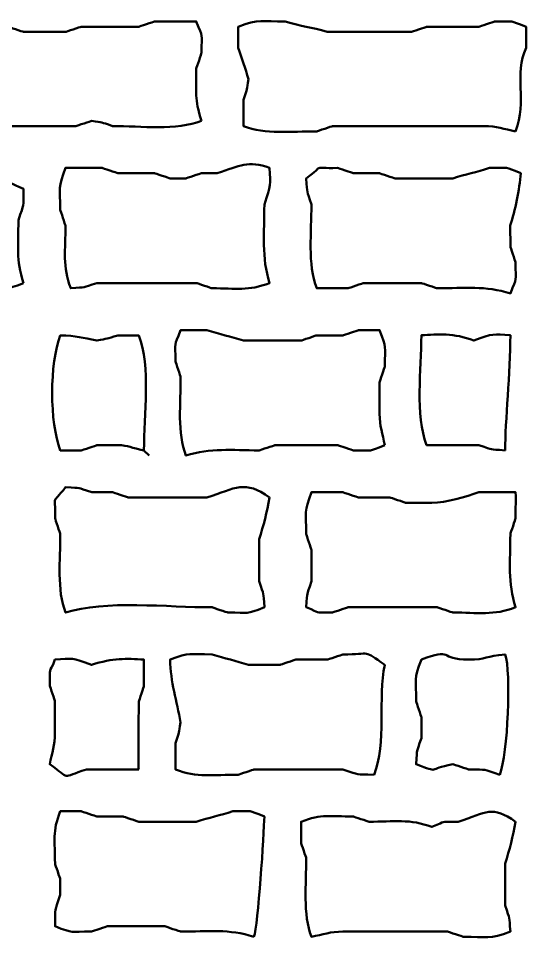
# Model space of a CAD drawing. Header units: centimetres. Extents: x -20.5 to 19.2, y -15.1 to 14.2.
# Drawn here: x 16.667 to 17.491, y -1.412 to 0.079 of the extents above; entities that cross this region are included whole.
import ezdxf

# ---------------------------------------------------------------- set-up
doc = ezdxf.new("R2010")
doc.units = ezdxf.units.CM
doc.header["$MEASUREMENT"] = 0
doc.layers.add('layer 1', color=7, linetype='Continuous')

msp = doc.modelspace()

# ---------------------------------------------------------------- linework, layer by layer
at = {"layer": 'layer 1', "color": 225, "lineweight": 50}
for points, knots in [([(16.96293, -0.08647), (16.9222, -0.10229), (16.86557, -0.09493), (16.81894, -0.09493), (16.81894, -0.09493), (16.79812, -0.08745), (16.80442, -0.09021), (16.78506, -0.08647), (16.78506, -0.08647), (16.78456, -0.08667), (16.76107, -0.09442), (16.75965, -0.09494), (16.75965, -0.09494), (16.75965, -0.09494), (16.60718, -0.09494), (16.60718, -0.09494), (16.60718, -0.09494), (16.60668, -0.09515), (16.58319, -0.10289), (16.58176, -0.10341), (16.58176, -0.10341), (16.53468, -0.10342), (16.54183, -0.11232), (16.50553, -0.08647), (16.50553, -0.08647), (16.50783, -0.05739), (16.50524, -0.0712), (16.51401, -0.04413), (16.51401, -0.04413), (16.51401, -0.04413), (16.51401, -0.01872), (16.51401, -0.01872), (16.51401, -0.01872), (16.51401, 0.0167), (16.50006, 0.02682), (16.49705, 0.06599), (16.49705, 0.06599), (16.53167, 0.07942), (16.55101, 0.07446), (16.59024, 0.07446), (16.59024, 0.07446), (16.59075, 0.07426), (16.61423, 0.0665), (16.61565, 0.06598), (16.61565, 0.06598), (16.61565, 0.06598), (16.64952, 0.06599), (16.64952, 0.06599), (16.64952, 0.06599), (16.65003, 0.06579), (16.67354, 0.05803), (16.67494, 0.05753), (16.67494, 0.05753), (16.67494, 0.05753), (16.74272, 0.05753), (16.74272, 0.05753), (16.74272, 0.05753), (16.74322, 0.05773), (16.7667, 0.06547), (16.76813, 0.06598), (16.76813, 0.06598), (16.76813, 0.06598), (16.8613, 0.06598), (16.8613, 0.06598), (16.8613, 0.06598), (16.8618, 0.06618), (16.88529, 0.07395), (16.88671, 0.07446), (16.88671, 0.07446), (16.88671, 0.07446), (16.95447, 0.07445), (16.95447, 0.07445), (16.95447, 0.07445), (16.96573, 0.04548), (16.96295, 0.05846), (16.96293, 0.02364), (16.96293, 0.02364), (16.96273, 0.02314), (16.95498, -0.00035), (16.95447, -0.00177), (16.95447, -0.00177), (16.95447, -0.0417), (16.95111, -0.04996), (16.96293, -0.08647)], [0, 0, 0, 0, 0.0454545, 0.0454545, 0.0454545, 0.0454545, 0.0909091, 0.0909091, 0.0909091, 0.0909091, 0.1363636, 0.1363636, 0.1363636, 0.1363636, 0.1818182, 0.1818182, 0.1818182, 0.1818182, 0.2272727, 0.2272727, 0.2272727, 0.2272727, 0.2727273, 0.2727273, 0.2727273, 0.2727273, 0.3181818, 0.3181818, 0.3181818, 0.3181818, 0.3636364, 0.3636364, 0.3636364, 0.3636364, 0.4090909, 0.4090909, 0.4090909, 0.4090909, 0.4545455, 0.4545455, 0.4545455, 0.4545455, 0.5, 0.5, 0.5, 0.5, 0.5454545, 0.5454545, 0.5454545, 0.5454545, 0.5909091, 0.5909091, 0.5909091, 0.5909091, 0.6363636, 0.6363636, 0.6363636, 0.6363636, 0.6818182, 0.6818182, 0.6818182, 0.6818182, 0.7272727, 0.7272727, 0.7272727, 0.7272727, 0.7727273, 0.7727273, 0.7727273, 0.7727273, 0.8181818, 0.8181818, 0.8181818, 0.8181818, 0.8636364, 0.8636364, 0.8636364, 0.8636364, 0.9090909, 0.9090909, 0.9090909, 0.9090909, 1, 1, 1, 1]), ([(17.47116, -0.10348), (17.4524, -0.09993), (17.44066, -0.09501), (17.42035, -0.095), (17.42035, -0.095), (17.42035, -0.095), (17.2933, -0.095), (17.2933, -0.095), (17.2933, -0.095), (17.2933, -0.095), (17.17472, -0.09501), (17.17472, -0.09501), (17.17472, -0.09501), (17.17422, -0.09521), (17.15072, -0.10296), (17.14931, -0.10348), (17.14931, -0.10348), (17.10759, -0.10347), (17.06647, -0.10887), (17.03072, -0.095), (17.03072, -0.095), (17.03072, -0.095), (17.03072, -0.05265), (17.03072, -0.05265), (17.03072, -0.05265), (17.03821, -0.03184), (17.03545, -0.03813), (17.03919, -0.01877), (17.03919, -0.01877), (17.03332, -0.00181), (17.02811, 0.01508), (17.02226, 0.03205), (17.02226, 0.03205), (17.02226, 0.03205), (17.02226, 0.06592), (17.02226, 0.06592), (17.02226, 0.06592), (17.05562, 0.07887), (17.06094, 0.07439), (17.09849, 0.07439), (17.09849, 0.07439), (17.1248, 0.06585), (17.13995, 0.06598), (17.16626, 0.05745), (17.16626, 0.05745), (17.16626, 0.05745), (17.20014, 0.05747), (17.20014, 0.05747), (17.20014, 0.05747), (17.20014, 0.05747), (17.30179, 0.05747), (17.30179, 0.05747), (17.30179, 0.05747), (17.30229, 0.05767), (17.32578, 0.0654), (17.32718, 0.06592), (17.32718, 0.06592), (17.32718, 0.06592), (17.41188, 0.06592), (17.41188, 0.06592), (17.41188, 0.06592), (17.41238, 0.06612), (17.43588, 0.07389), (17.4373, 0.0744), (17.4373, 0.0744), (17.47212, 0.07439), (17.45915, 0.07718), (17.48812, 0.06592), (17.48812, 0.06592), (17.48812, 0.06592), (17.48812, 0.03205), (17.48812, 0.03205), (17.48812, 0.03205), (17.46804, -0.01208), (17.49056, -0.05358), (17.47116, -0.10348)], [0, 0, 0, 0, 0.05, 0.05, 0.05, 0.05, 0.1, 0.1, 0.1, 0.1, 0.15, 0.15, 0.15, 0.15, 0.2, 0.2, 0.2, 0.2, 0.25, 0.25, 0.25, 0.25, 0.3, 0.3, 0.3, 0.3, 0.35, 0.35, 0.35, 0.35, 0.4, 0.4, 0.4, 0.4, 0.45, 0.45, 0.45, 0.45, 0.5, 0.5, 0.5, 0.5, 0.55, 0.55, 0.55, 0.55, 0.6, 0.6, 0.6, 0.6, 0.65, 0.65, 0.65, 0.65, 0.7, 0.7, 0.7, 0.7, 0.75, 0.75, 0.75, 0.75, 0.8, 0.8, 0.8, 0.8, 0.85, 0.85, 0.85, 0.85, 0.9, 0.9, 0.9, 0.9, 1, 1, 1, 1]), ([(17.06458, -0.22203), (17.06459, -0.26808), (17.0598, -0.30818), (17.07306, -0.34909), (17.07306, -0.34909), (17.03846, -0.36251), (17.01912, -0.35756), (16.97988, -0.35756), (16.97988, -0.35756), (16.97938, -0.35736), (16.95588, -0.34959), (16.95447, -0.34907), (16.95447, -0.34907), (16.95447, -0.34907), (16.8613, -0.34907), (16.8613, -0.34907), (16.8613, -0.34907), (16.8613, -0.34907), (16.81896, -0.34909), (16.81896, -0.34909), (16.81896, -0.34909), (16.81896, -0.34909), (16.79355, -0.34907), (16.79355, -0.34907), (16.79355, -0.34907), (16.76868, -0.35731), (16.77796, -0.3555), (16.75118, -0.35756), (16.75118, -0.35756), (16.7376, -0.3225), (16.74273, -0.29598), (16.74273, -0.25591), (16.74273, -0.25591), (16.74253, -0.25541), (16.73477, -0.23192), (16.73426, -0.2305), (16.73426, -0.2305), (16.73426, -0.19382), (16.73015, -0.19517), (16.74273, -0.16274), (16.74273, -0.16274), (16.74273, -0.16274), (16.80202, -0.16273), (16.80202, -0.16273), (16.80202, -0.16273), (16.80252, -0.16293), (16.82602, -0.17069), (16.82743, -0.1712), (16.82743, -0.1712), (16.82743, -0.1712), (16.88673, -0.17119), (16.88673, -0.17119), (16.88673, -0.17119), (16.88723, -0.17139), (16.91072, -0.17915), (16.91214, -0.17968), (16.91214, -0.17968), (16.91214, -0.17968), (16.93755, -0.17967), (16.93755, -0.17967), (16.93755, -0.17967), (16.93805, -0.17946), (16.96154, -0.17172), (16.96296, -0.17119), (16.96296, -0.17119), (16.96296, -0.17119), (16.98837, -0.1712), (16.98837, -0.1712), (16.98837, -0.1712), (17.02528, -0.15924), (17.03809, -0.14992), (17.07308, -0.16274), (17.07308, -0.16274), (17.07491, -0.19159), (17.07531, -0.18897), (17.06458, -0.22203)], [0, 0, 0, 0, 0.05, 0.05, 0.05, 0.05, 0.1, 0.1, 0.1, 0.1, 0.15, 0.15, 0.15, 0.15, 0.2, 0.2, 0.2, 0.2, 0.25, 0.25, 0.25, 0.25, 0.3, 0.3, 0.3, 0.3, 0.35, 0.35, 0.35, 0.35, 0.4, 0.4, 0.4, 0.4, 0.45, 0.45, 0.45, 0.45, 0.5, 0.5, 0.5, 0.5, 0.55, 0.55, 0.55, 0.55, 0.6, 0.6, 0.6, 0.6, 0.65, 0.65, 0.65, 0.65, 0.7, 0.7, 0.7, 0.7, 0.75, 0.75, 0.75, 0.75, 0.8, 0.8, 0.8, 0.8, 0.85, 0.85, 0.85, 0.85, 0.9, 0.9, 0.9, 0.9, 1, 1, 1, 1]), ([(17.46267, -0.25596), (17.46267, -0.25596), (17.46268, -0.28984), (17.46268, -0.28984), (17.46268, -0.28984), (17.46288, -0.29034), (17.47063, -0.31383), (17.47115, -0.31525), (17.47115, -0.31525), (17.47115, -0.35006), (17.47394, -0.33708), (17.46268, -0.36606), (17.46268, -0.36606), (17.42245, -0.35301), (17.38901, -0.35758), (17.3441, -0.35758), (17.3441, -0.35758), (17.3436, -0.35738), (17.32011, -0.34963), (17.31869, -0.34911), (17.31869, -0.34911), (17.31869, -0.34911), (17.22552, -0.34912), (17.22552, -0.34912), (17.22552, -0.34912), (17.22502, -0.34932), (17.20152, -0.35707), (17.20011, -0.35759), (17.20011, -0.35759), (17.20011, -0.35759), (17.14929, -0.35759), (17.14929, -0.35759), (17.14929, -0.35759), (17.1343, -0.31896), (17.14082, -0.26642), (17.14082, -0.22206), (17.14082, -0.22206), (17.13258, -0.1972), (17.1344, -0.20648), (17.13234, -0.17971), (17.13234, -0.17971), (17.16493, -0.15649), (17.13768, -0.16376), (17.18316, -0.16277), (17.18316, -0.16277), (17.18366, -0.16298), (17.20716, -0.17073), (17.20857, -0.17123), (17.20857, -0.17123), (17.20857, -0.17123), (17.25093, -0.17125), (17.25093, -0.17125), (17.25093, -0.17125), (17.25143, -0.17145), (17.2749, -0.17921), (17.27633, -0.17971), (17.27633, -0.17971), (17.27633, -0.17971), (17.33562, -0.17971), (17.33562, -0.17971), (17.33562, -0.17971), (17.33562, -0.17971), (17.3441, -0.17971), (17.3441, -0.17971), (17.3441, -0.17971), (17.3441, -0.17971), (17.36951, -0.17971), (17.36951, -0.17971), (17.36951, -0.17971), (17.39058, -0.17289), (17.40772, -0.16961), (17.42881, -0.16277), (17.42881, -0.16277), (17.46362, -0.16277), (17.45065, -0.16), (17.47963, -0.17125), (17.47963, -0.17125), (17.47759, -0.19774), (17.4705, -0.23184), (17.46267, -0.25596)], [0, 0, 0, 0, 0.047619, 0.047619, 0.047619, 0.047619, 0.0952381, 0.0952381, 0.0952381, 0.0952381, 0.1428571, 0.1428571, 0.1428571, 0.1428571, 0.1904762, 0.1904762, 0.1904762, 0.1904762, 0.2380952, 0.2380952, 0.2380952, 0.2380952, 0.2857143, 0.2857143, 0.2857143, 0.2857143, 0.3333333, 0.3333333, 0.3333333, 0.3333333, 0.3809524, 0.3809524, 0.3809524, 0.3809524, 0.4285714, 0.4285714, 0.4285714, 0.4285714, 0.4761905, 0.4761905, 0.4761905, 0.4761905, 0.5238095, 0.5238095, 0.5238095, 0.5238095, 0.5714286, 0.5714286, 0.5714286, 0.5714286, 0.6190476, 0.6190476, 0.6190476, 0.6190476, 0.6666667, 0.6666667, 0.6666667, 0.6666667, 0.7142857, 0.7142857, 0.7142857, 0.7142857, 0.7619048, 0.7619048, 0.7619048, 0.7619048, 0.8095238, 0.8095238, 0.8095238, 0.8095238, 0.8571429, 0.8571429, 0.8571429, 0.8571429, 0.9047619, 0.9047619, 0.9047619, 0.9047619, 1, 1, 1, 1]), ([(16.67501, -0.3491), (16.64392, -0.36118), (16.6515, -0.35757), (16.61572, -0.35756), (16.61572, -0.35756), (16.61522, -0.35736), (16.59172, -0.34961), (16.59031, -0.3491), (16.59031, -0.3491), (16.59031, -0.3491), (16.53949, -0.34909), (16.53949, -0.34909), (16.53949, -0.34909), (16.51085, -0.34909), (16.5109, -0.3552), (16.48019, -0.35756), (16.48019, -0.35756), (16.46382, -0.31543), (16.46383, -0.23028), (16.48019, -0.18815), (16.48019, -0.18815), (16.48019, -0.18815), (16.52253, -0.18816), (16.52253, -0.18816), (16.52253, -0.18816), (16.52304, -0.18836), (16.54652, -0.1961), (16.54794, -0.19661), (16.54794, -0.19661), (16.54794, -0.19661), (16.57335, -0.19661), (16.57335, -0.19661), (16.57335, -0.19661), (16.57335, -0.19661), (16.60723, -0.19662), (16.60723, -0.19662), (16.60723, -0.19662), (16.60774, -0.19642), (16.63122, -0.18867), (16.63263, -0.18815), (16.63263, -0.18815), (16.66668, -0.18816), (16.6494, -0.18668), (16.675, -0.19662), (16.675, -0.19662), (16.67429, -0.22992), (16.67622, -0.21753), (16.66654, -0.24744), (16.66654, -0.24744), (16.66654, -0.28998), (16.66248, -0.31048), (16.67501, -0.3491)], [0, 0, 0, 0, 0.0714286, 0.0714286, 0.0714286, 0.0714286, 0.1428571, 0.1428571, 0.1428571, 0.1428571, 0.2142857, 0.2142857, 0.2142857, 0.2142857, 0.2857143, 0.2857143, 0.2857143, 0.2857143, 0.3571429, 0.3571429, 0.3571429, 0.3571429, 0.4285714, 0.4285714, 0.4285714, 0.4285714, 0.5, 0.5, 0.5, 0.5, 0.5714286, 0.5714286, 0.5714286, 0.5714286, 0.6428571, 0.6428571, 0.6428571, 0.6428571, 0.7142857, 0.7142857, 0.7142857, 0.7142857, 0.7857143, 0.7857143, 0.7857143, 0.7857143, 0.8571429, 0.8571429, 0.8571429, 0.8571429, 1, 1, 1, 1]), ([(17.25947, -0.61171), (17.2305, -0.62296), (17.24348, -0.62018), (17.20866, -0.62018), (17.20866, -0.62018), (17.20815, -0.61998), (17.18466, -0.61221), (17.18325, -0.61171), (17.18325, -0.61171), (17.18325, -0.61171), (17.15784, -0.6117), (17.15784, -0.6117), (17.15784, -0.6117), (17.15784, -0.6117), (17.0816, -0.6117), (17.0816, -0.6117), (17.0816, -0.6117), (17.0811, -0.6119), (17.05761, -0.61967), (17.05618, -0.62017), (17.05618, -0.62017), (17.01128, -0.62017), (16.97783, -0.6156), (16.93761, -0.62865), (16.93761, -0.62865), (16.92344, -0.59212), (16.92913, -0.54366), (16.92914, -0.50158), (16.92914, -0.50158), (16.92894, -0.50108), (16.92118, -0.47759), (16.92068, -0.47617), (16.92068, -0.47617), (16.92068, -0.44136), (16.91789, -0.45434), (16.92914, -0.42535), (16.92914, -0.42535), (16.92914, -0.42535), (16.97149, -0.42536), (16.97149, -0.42536), (16.97149, -0.42536), (16.99256, -0.43219), (17.00971, -0.43546), (17.03078, -0.44231), (17.03078, -0.44231), (17.03078, -0.44231), (17.05619, -0.44231), (17.05619, -0.44231), (17.05619, -0.44231), (17.05619, -0.44231), (17.06467, -0.44231), (17.06467, -0.44231), (17.06467, -0.44231), (17.06467, -0.44231), (17.12397, -0.44231), (17.12397, -0.44231), (17.12397, -0.44231), (17.12447, -0.44211), (17.14796, -0.43434), (17.14938, -0.43384), (17.14938, -0.43384), (17.14938, -0.43384), (17.19172, -0.43384), (17.19172, -0.43384), (17.19172, -0.43384), (17.19222, -0.43364), (17.21571, -0.42587), (17.21713, -0.42536), (17.21713, -0.42536), (17.21713, -0.42536), (17.25101, -0.42535), (17.25101, -0.42535), (17.25101, -0.42535), (17.26308, -0.45645), (17.25947, -0.44886), (17.25946, -0.48466), (17.25946, -0.48466), (17.25926, -0.48516), (17.25152, -0.50866), (17.25101, -0.51006), (17.25101, -0.51006), (17.25101, -0.51006), (17.251, -0.56088), (17.251, -0.56088), (17.251, -0.56088), (17.25101, -0.5812), (17.25593, -0.59295), (17.25947, -0.61171)], [0, 0, 0, 0, 0.0434783, 0.0434783, 0.0434783, 0.0434783, 0.0869565, 0.0869565, 0.0869565, 0.0869565, 0.1304348, 0.1304348, 0.1304348, 0.1304348, 0.173913, 0.173913, 0.173913, 0.173913, 0.2173913, 0.2173913, 0.2173913, 0.2173913, 0.2608696, 0.2608696, 0.2608696, 0.2608696, 0.3043478, 0.3043478, 0.3043478, 0.3043478, 0.3478261, 0.3478261, 0.3478261, 0.3478261, 0.3913043, 0.3913043, 0.3913043, 0.3913043, 0.4347826, 0.4347826, 0.4347826, 0.4347826, 0.4782609, 0.4782609, 0.4782609, 0.4782609, 0.5217391, 0.5217391, 0.5217391, 0.5217391, 0.5652174, 0.5652174, 0.5652174, 0.5652174, 0.6086957, 0.6086957, 0.6086957, 0.6086957, 0.6521739, 0.6521739, 0.6521739, 0.6521739, 0.6956522, 0.6956522, 0.6956522, 0.6956522, 0.7391304, 0.7391304, 0.7391304, 0.7391304, 0.7826087, 0.7826087, 0.7826087, 0.7826087, 0.826087, 0.826087, 0.826087, 0.826087, 0.8695652, 0.8695652, 0.8695652, 0.8695652, 0.9130435, 0.9130435, 0.9130435, 0.9130435, 1, 1, 1, 1]), ([(17.45426, -0.62012), (17.42517, -0.61784), (17.43899, -0.62042), (17.4119, -0.61166), (17.4119, -0.61166), (17.4119, -0.61166), (17.32721, -0.61165), (17.32721, -0.61165), (17.32721, -0.61165), (17.30814, -0.56251), (17.31873, -0.48953), (17.31873, -0.43376), (17.31873, -0.43376), (17.34535, -0.43207), (17.37125, -0.42974), (17.40344, -0.44224), (17.40344, -0.44224), (17.43499, -0.43), (17.43514, -0.43201), (17.46273, -0.43377), (17.46273, -0.43377), (17.46273, -0.4934), (17.45427, -0.57313), (17.45426, -0.62012)], [0, 0, 0, 0, 0.1428571, 0.1428571, 0.1428571, 0.1428571, 0.2857143, 0.2857143, 0.2857143, 0.2857143, 0.4285714, 0.4285714, 0.4285714, 0.4285714, 0.5714286, 0.5714286, 0.5714286, 0.5714286, 0.7142857, 0.7142857, 0.7142857, 0.7142857, 1, 1, 1, 1]), ([(16.86979, -0.62021), (16.84893, -0.61618), (16.84536, -0.61174), (16.82744, -0.61173), (16.82744, -0.61173), (16.82744, -0.61173), (16.79357, -0.61174), (16.79357, -0.61174), (16.79357, -0.61174), (16.79307, -0.61194), (16.76957, -0.61969), (16.76816, -0.6202), (16.76816, -0.6202), (16.76816, -0.6202), (16.73428, -0.62021), (16.73428, -0.62021), (16.73428, -0.62021), (16.71686, -0.57532), (16.71686, -0.47873), (16.73427, -0.43386), (16.73427, -0.43386), (16.76068, -0.43446), (16.76972, -0.43782), (16.79357, -0.44233), (16.79357, -0.44233), (16.81176, -0.4385), (16.80812, -0.44026), (16.82744, -0.43386), (16.82744, -0.43386), (16.82744, -0.43386), (16.86132, -0.43385), (16.86132, -0.43385), (16.86132, -0.43385), (16.88121, -0.48507), (16.86979, -0.56216), (16.86979, -0.62021), (16.86979, -0.62021), (16.86979, -0.62021), (16.87826, -0.62868), (16.87826, -0.62868)], [0, 0, 0, 0, 0.0909091, 0.0909091, 0.0909091, 0.0909091, 0.1818182, 0.1818182, 0.1818182, 0.1818182, 0.2727273, 0.2727273, 0.2727273, 0.2727273, 0.3636364, 0.3636364, 0.3636364, 0.3636364, 0.4545455, 0.4545455, 0.4545455, 0.4545455, 0.5454545, 0.5454545, 0.5454545, 0.5454545, 0.6363636, 0.6363636, 0.6363636, 0.6363636, 0.7272727, 0.7272727, 0.7272727, 0.7272727, 0.8181818, 0.8181818, 0.8181818, 0.8181818, 1, 1, 1, 1]), ([(17.05618, -0.76418), (17.05618, -0.76418), (17.05618, -0.78959), (17.05618, -0.78959), (17.05618, -0.78959), (17.05618, -0.78959), (17.05618, -0.80653), (17.05618, -0.80653), (17.05618, -0.80653), (17.05618, -0.80653), (17.05618, -0.83194), (17.05618, -0.83194), (17.05618, -0.83194), (17.06442, -0.8568), (17.06261, -0.84753), (17.06466, -0.87429), (17.06466, -0.87429), (17.03356, -0.88636), (17.04115, -0.88275), (17.00535, -0.88276), (17.00535, -0.88276), (17.00485, -0.88256), (16.98136, -0.8748), (16.97995, -0.87429), (16.97995, -0.87429), (16.90853, -0.8743), (16.80604, -0.86224), (16.74278, -0.88275), (16.74278, -0.88275), (16.72859, -0.84623), (16.73431, -0.79778), (16.73431, -0.7557), (16.73431, -0.7557), (16.73411, -0.7552), (16.72635, -0.73171), (16.72584, -0.73029), (16.72584, -0.73029), (16.72684, -0.6848), (16.71955, -0.71206), (16.74278, -0.67947), (16.74278, -0.67947), (16.77186, -0.68177), (16.75804, -0.67917), (16.78513, -0.68796), (16.78513, -0.68796), (16.78513, -0.68796), (16.81901, -0.68795), (16.81901, -0.68795), (16.81901, -0.68795), (16.81951, -0.68815), (16.84299, -0.69592), (16.84442, -0.69642), (16.84442, -0.69642), (16.84442, -0.69642), (16.89524, -0.69642), (16.89524, -0.69642), (16.89524, -0.69642), (16.89524, -0.69642), (16.94605, -0.69643), (16.94605, -0.69643), (16.94605, -0.69643), (16.94605, -0.69643), (16.97145, -0.69642), (16.97145, -0.69642), (16.97145, -0.69642), (17.01853, -0.68116), (17.03266, -0.66762), (17.0731, -0.69642), (17.0731, -0.69642), (17.06854, -0.72059), (17.06358, -0.74131), (17.05618, -0.76418)], [0, 0, 0, 0, 0.0526316, 0.0526316, 0.0526316, 0.0526316, 0.1052632, 0.1052632, 0.1052632, 0.1052632, 0.1578947, 0.1578947, 0.1578947, 0.1578947, 0.2105263, 0.2105263, 0.2105263, 0.2105263, 0.2631579, 0.2631579, 0.2631579, 0.2631579, 0.3157895, 0.3157895, 0.3157895, 0.3157895, 0.3684211, 0.3684211, 0.3684211, 0.3684211, 0.4210526, 0.4210526, 0.4210526, 0.4210526, 0.4736842, 0.4736842, 0.4736842, 0.4736842, 0.5263158, 0.5263158, 0.5263158, 0.5263158, 0.5789474, 0.5789474, 0.5789474, 0.5789474, 0.6315789, 0.6315789, 0.6315789, 0.6315789, 0.6842105, 0.6842105, 0.6842105, 0.6842105, 0.7368421, 0.7368421, 0.7368421, 0.7368421, 0.7894737, 0.7894737, 0.7894737, 0.7894737, 0.8421053, 0.8421053, 0.8421053, 0.8421053, 0.8947368, 0.8947368, 0.8947368, 0.8947368, 1, 1, 1, 1]), ([(17.47116, -0.73026), (17.47096, -0.73076), (17.4632, -0.75427), (17.46269, -0.75567), (17.46269, -0.75567), (17.46268, -0.80058), (17.45813, -0.83403), (17.47116, -0.87427), (17.47116, -0.87427), (17.43612, -0.88787), (17.40959, -0.88273), (17.36951, -0.88272), (17.36951, -0.88272), (17.36901, -0.88252), (17.34553, -0.87478), (17.34411, -0.87427), (17.34411, -0.87427), (17.34411, -0.87427), (17.24245, -0.87427), (17.24245, -0.87427), (17.24245, -0.87427), (17.24245, -0.87427), (17.20011, -0.87426), (17.20011, -0.87426), (17.20011, -0.87426), (17.19961, -0.87446), (17.17612, -0.88222), (17.17471, -0.88273), (17.17471, -0.88273), (17.14067, -0.88272), (17.15796, -0.88421), (17.13235, -0.87426), (17.13235, -0.87426), (17.13464, -0.84517), (17.13206, -0.85899), (17.14083, -0.8319), (17.14083, -0.8319), (17.14083, -0.8319), (17.14083, -0.78109), (17.14083, -0.78109), (17.14083, -0.78109), (17.14063, -0.78059), (17.13287, -0.7571), (17.13235, -0.75568), (17.13235, -0.75568), (17.13235, -0.719), (17.12825, -0.72035), (17.14083, -0.68791), (17.14083, -0.68791), (17.14083, -0.68791), (17.19165, -0.68793), (17.19165, -0.68793), (17.19165, -0.68793), (17.19215, -0.68813), (17.21564, -0.69588), (17.21705, -0.69639), (17.21705, -0.69639), (17.21705, -0.69639), (17.26787, -0.6964), (17.26787, -0.6964), (17.26787, -0.6964), (17.26837, -0.6966), (17.29186, -0.70434), (17.29328, -0.70485), (17.29328, -0.70485), (17.29328, -0.70485), (17.33562, -0.70486), (17.33562, -0.70486), (17.33562, -0.70486), (17.3595, -0.70485), (17.39028, -0.6949), (17.41186, -0.68793), (17.41186, -0.68793), (17.41186, -0.68793), (17.47116, -0.68791), (17.47116, -0.68791), (17.47116, -0.68791), (17.47242, -0.70717), (17.47057, -0.7063), (17.47116, -0.73026)], [0, 0, 0, 0, 0.047619, 0.047619, 0.047619, 0.047619, 0.0952381, 0.0952381, 0.0952381, 0.0952381, 0.1428571, 0.1428571, 0.1428571, 0.1428571, 0.1904762, 0.1904762, 0.1904762, 0.1904762, 0.2380952, 0.2380952, 0.2380952, 0.2380952, 0.2857143, 0.2857143, 0.2857143, 0.2857143, 0.3333333, 0.3333333, 0.3333333, 0.3333333, 0.3809524, 0.3809524, 0.3809524, 0.3809524, 0.4285714, 0.4285714, 0.4285714, 0.4285714, 0.4761905, 0.4761905, 0.4761905, 0.4761905, 0.5238095, 0.5238095, 0.5238095, 0.5238095, 0.5714286, 0.5714286, 0.5714286, 0.5714286, 0.6190476, 0.6190476, 0.6190476, 0.6190476, 0.6666667, 0.6666667, 0.6666667, 0.6666667, 0.7142857, 0.7142857, 0.7142857, 0.7142857, 0.7619048, 0.7619048, 0.7619048, 0.7619048, 0.8095238, 0.8095238, 0.8095238, 0.8095238, 0.8571429, 0.8571429, 0.8571429, 0.8571429, 0.9047619, 0.9047619, 0.9047619, 0.9047619, 1, 1, 1, 1]), ([(17.44575, -1.14535), (17.41584, -1.13565), (17.42823, -1.13759), (17.39494, -1.13687), (17.39494, -1.13687), (17.39444, -1.13667), (17.37095, -1.12891), (17.36952, -1.12841), (17.36952, -1.12841), (17.32636, -1.13656), (17.35078, -1.14326), (17.31023, -1.12841), (17.31023, -1.12841), (17.31251, -1.09932), (17.30993, -1.11314), (17.3187, -1.08606), (17.3187, -1.08606), (17.3187, -1.08606), (17.3187, -1.05218), (17.3187, -1.05218), (17.3187, -1.05218), (17.3185, -1.05168), (17.31074, -1.02818), (17.31023, -1.02678), (17.31023, -1.02678), (17.31022, -0.9901), (17.30612, -0.99143), (17.31869, -0.959), (17.31869, -0.959), (17.37032, -0.93896), (17.34655, -0.95899), (17.39494, -0.959), (17.39494, -0.959), (17.42358, -0.959), (17.42353, -0.95289), (17.45424, -0.95053), (17.45424, -0.95053), (17.4643, -0.97801), (17.45866, -1.11212), (17.44575, -1.14535)], [0, 0, 0, 0, 0.0909091, 0.0909091, 0.0909091, 0.0909091, 0.1818182, 0.1818182, 0.1818182, 0.1818182, 0.2727273, 0.2727273, 0.2727273, 0.2727273, 0.3636364, 0.3636364, 0.3636364, 0.3636364, 0.4545455, 0.4545455, 0.4545455, 0.4545455, 0.5454545, 0.5454545, 0.5454545, 0.5454545, 0.6363636, 0.6363636, 0.6363636, 0.6363636, 0.7272727, 0.7272727, 0.7272727, 0.7272727, 0.8181818, 0.8181818, 0.8181818, 0.8181818, 1, 1, 1, 1]), ([(17.24246, -1.14535), (17.20916, -1.14464), (17.22155, -1.14658), (17.19165, -1.13687), (17.19165, -1.13687), (17.19165, -1.13687), (17.15776, -1.13688), (17.15776, -1.13688), (17.15776, -1.13688), (17.15776, -1.13688), (17.1493, -1.13688), (17.1493, -1.13688), (17.1493, -1.13688), (17.1493, -1.13688), (17.04766, -1.13688), (17.04766, -1.13688), (17.04766, -1.13688), (17.04715, -1.13709), (17.02366, -1.14485), (17.02225, -1.14535), (17.02225, -1.14535), (16.98218, -1.14536), (16.95565, -1.15049), (16.9206, -1.13688), (16.9206, -1.13688), (16.9206, -1.13688), (16.9206, -1.09454), (16.9206, -1.09454), (16.9206, -1.09454), (16.92807, -1.07372), (16.92533, -1.08001), (16.92906, -1.06066), (16.92906, -1.06066), (16.92262, -1.02651), (16.91291, -0.99511), (16.91213, -0.95901), (16.91213, -0.95901), (16.94455, -0.94642), (16.94321, -0.95055), (16.97989, -0.95054), (16.97989, -0.95054), (17.00097, -0.95738), (17.01811, -0.96065), (17.03919, -0.96747), (17.03919, -0.96747), (17.03919, -0.96747), (17.09001, -0.96749), (17.09001, -0.96749), (17.09001, -0.96749), (17.09051, -0.96728), (17.114, -0.95952), (17.11542, -0.959), (17.11542, -0.959), (17.11542, -0.959), (17.16624, -0.95901), (17.16624, -0.95901), (17.16624, -0.95901), (17.16674, -0.95881), (17.19023, -0.95105), (17.19163, -0.95054), (17.19163, -0.95054), (17.23824, -0.95055), (17.22404, -0.9423), (17.25941, -0.96747), (17.25941, -0.96747), (17.24821, -1.02084), (17.26221, -1.09451), (17.24246, -1.14535)], [0, 0, 0, 0, 0.0555556, 0.0555556, 0.0555556, 0.0555556, 0.1111111, 0.1111111, 0.1111111, 0.1111111, 0.1666667, 0.1666667, 0.1666667, 0.1666667, 0.2222222, 0.2222222, 0.2222222, 0.2222222, 0.2777778, 0.2777778, 0.2777778, 0.2777778, 0.3333333, 0.3333333, 0.3333333, 0.3333333, 0.3888889, 0.3888889, 0.3888889, 0.3888889, 0.4444444, 0.4444444, 0.4444444, 0.4444444, 0.5, 0.5, 0.5, 0.5, 0.5555556, 0.5555556, 0.5555556, 0.5555556, 0.6111111, 0.6111111, 0.6111111, 0.6111111, 0.6666667, 0.6666667, 0.6666667, 0.6666667, 0.7222222, 0.7222222, 0.7222222, 0.7222222, 0.7777778, 0.7777778, 0.7777778, 0.7777778, 0.8333333, 0.8333333, 0.8333333, 0.8333333, 0.8888889, 0.8888889, 0.8888889, 0.8888889, 1, 1, 1, 1]), ([(16.86129, -1.13684), (16.86129, -1.13684), (16.77658, -1.13684), (16.77658, -1.13684), (16.77658, -1.13684), (16.73442, -1.15052), (16.75168, -1.15287), (16.71729, -1.12838), (16.71729, -1.12838), (16.72083, -1.1096), (16.72574, -1.09787), (16.72575, -1.07756), (16.72575, -1.07756), (16.72575, -1.07756), (16.72574, -1.06909), (16.72574, -1.06909), (16.72574, -1.06909), (16.72574, -1.06909), (16.72575, -1.02674), (16.72575, -1.02674), (16.72575, -1.02674), (16.72555, -1.02624), (16.7178, -1.00274), (16.71729, -1.00134), (16.71729, -1.00134), (16.71729, -0.96729), (16.71582, -0.98459), (16.72575, -0.95898), (16.72575, -0.95898), (16.75336, -0.95723), (16.75351, -0.95522), (16.78505, -0.96745), (16.78505, -0.96745), (16.8198, -0.9562), (16.84079, -0.95713), (16.86976, -0.95898), (16.86976, -0.95898), (16.86976, -0.95898), (16.86975, -1.00134), (16.86975, -1.00134), (16.86975, -1.00134), (16.86955, -1.00184), (16.8618, -1.02532), (16.86129, -1.02674), (16.86129, -1.02674), (16.86129, -1.04619), (16.85993, -1.1343), (16.86129, -1.13684)], [0, 0, 0, 0, 0.0769231, 0.0769231, 0.0769231, 0.0769231, 0.1538462, 0.1538462, 0.1538462, 0.1538462, 0.2307692, 0.2307692, 0.2307692, 0.2307692, 0.3076923, 0.3076923, 0.3076923, 0.3076923, 0.3846154, 0.3846154, 0.3846154, 0.3846154, 0.4615385, 0.4615385, 0.4615385, 0.4615385, 0.5384615, 0.5384615, 0.5384615, 0.5384615, 0.6153846, 0.6153846, 0.6153846, 0.6153846, 0.6923077, 0.6923077, 0.6923077, 0.6923077, 0.7692308, 0.7692308, 0.7692308, 0.7692308, 0.8461538, 0.8461538, 0.8461538, 0.8461538, 1, 1, 1, 1]), ([(17.04768, -1.40786), (17.00746, -1.39481), (16.974, -1.39938), (16.92907, -1.39938), (16.92907, -1.39938), (16.92857, -1.39918), (16.9051, -1.39143), (16.90368, -1.39091), (16.90368, -1.39091), (16.90368, -1.39091), (16.81049, -1.39092), (16.81049, -1.39092), (16.81049, -1.39092), (16.80999, -1.39112), (16.78651, -1.39887), (16.7851, -1.39939), (16.7851, -1.39939), (16.74932, -1.39938), (16.75689, -1.40299), (16.72579, -1.39092), (16.72579, -1.39092), (16.7265, -1.3576), (16.72457, -1.37), (16.73427, -1.3401), (16.73427, -1.3401), (16.73427, -1.3401), (16.73427, -1.31469), (16.73427, -1.31469), (16.73427, -1.31469), (16.73406, -1.31419), (16.72631, -1.2907), (16.72579, -1.28928), (16.72579, -1.28928), (16.72579, -1.2509), (16.72106, -1.23863), (16.73427, -1.20458), (16.73427, -1.20458), (16.73427, -1.20458), (16.76815, -1.20457), (16.76815, -1.20457), (16.76815, -1.20457), (16.76865, -1.20478), (16.79214, -1.21253), (16.79356, -1.21304), (16.79356, -1.21304), (16.79356, -1.21304), (16.8359, -1.21305), (16.8359, -1.21305), (16.8359, -1.21305), (16.8364, -1.21325), (16.85989, -1.22101), (16.86131, -1.22151), (16.86131, -1.22151), (16.86131, -1.22151), (16.92061, -1.22151), (16.92061, -1.22151), (16.92061, -1.22151), (16.92061, -1.22151), (16.92907, -1.22151), (16.92907, -1.22151), (16.92907, -1.22151), (16.92907, -1.22151), (16.95448, -1.22151), (16.95448, -1.22151), (16.95448, -1.22151), (16.97556, -1.21469), (16.9927, -1.21141), (17.01378, -1.20457), (17.01378, -1.20457), (17.04861, -1.20457), (17.03562, -1.2018), (17.0646, -1.21305), (17.0646, -1.21305), (17.064, -1.23964), (17.05449, -1.39029), (17.04768, -1.40786)], [0, 0, 0, 0, 0.05, 0.05, 0.05, 0.05, 0.1, 0.1, 0.1, 0.1, 0.15, 0.15, 0.15, 0.15, 0.2, 0.2, 0.2, 0.2, 0.25, 0.25, 0.25, 0.25, 0.3, 0.3, 0.3, 0.3, 0.35, 0.35, 0.35, 0.35, 0.4, 0.4, 0.4, 0.4, 0.45, 0.45, 0.45, 0.45, 0.5, 0.5, 0.5, 0.5, 0.55, 0.55, 0.55, 0.55, 0.6, 0.6, 0.6, 0.6, 0.65, 0.65, 0.65, 0.65, 0.7, 0.7, 0.7, 0.7, 0.75, 0.75, 0.75, 0.75, 0.8, 0.8, 0.8, 0.8, 0.85, 0.85, 0.85, 0.85, 0.9, 0.9, 0.9, 0.9, 1, 1, 1, 1]), ([(17.45426, -1.28932), (17.45426, -1.28932), (17.45427, -1.31472), (17.45427, -1.31472), (17.45427, -1.31472), (17.45427, -1.31472), (17.45427, -1.33167), (17.45427, -1.33167), (17.45427, -1.33167), (17.45427, -1.33167), (17.45427, -1.35708), (17.45427, -1.35708), (17.45427, -1.35708), (17.46251, -1.38194), (17.46068, -1.37265), (17.46273, -1.39941), (17.46273, -1.39941), (17.42937, -1.41237), (17.42405, -1.40789), (17.3865, -1.40789), (17.3865, -1.40789), (17.38599, -1.40768), (17.36251, -1.39992), (17.36109, -1.39942), (17.36109, -1.39942), (17.36109, -1.39942), (17.28485, -1.39942), (17.28485, -1.39942), (17.28485, -1.39942), (17.28485, -1.39942), (17.19168, -1.39942), (17.19168, -1.39942), (17.19168, -1.39942), (17.17136, -1.39942), (17.15962, -1.40433), (17.14086, -1.40789), (17.14086, -1.40789), (17.12669, -1.37135), (17.13239, -1.32291), (17.13239, -1.28084), (17.13239, -1.28084), (17.13218, -1.28034), (17.12444, -1.25684), (17.12392, -1.25543), (17.12392, -1.25543), (17.12392, -1.25543), (17.12392, -1.22155), (17.12392, -1.22155), (17.12392, -1.22155), (17.15797, -1.20832), (17.17024, -1.21307), (17.20862, -1.21308), (17.20862, -1.21308), (17.20913, -1.21328), (17.23262, -1.22103), (17.23403, -1.22155), (17.23403, -1.22155), (17.2741, -1.22154), (17.30063, -1.21641), (17.33568, -1.23001), (17.33568, -1.23001), (17.36273, -1.21928), (17.34377, -1.22229), (17.37803, -1.22155), (17.37803, -1.22155), (17.42462, -1.20643), (17.43301, -1.19433), (17.47121, -1.22155), (17.47121, -1.22155), (17.46664, -1.24573), (17.46169, -1.26645), (17.45426, -1.28932)], [0, 0, 0, 0, 0.0526316, 0.0526316, 0.0526316, 0.0526316, 0.1052632, 0.1052632, 0.1052632, 0.1052632, 0.1578947, 0.1578947, 0.1578947, 0.1578947, 0.2105263, 0.2105263, 0.2105263, 0.2105263, 0.2631579, 0.2631579, 0.2631579, 0.2631579, 0.3157895, 0.3157895, 0.3157895, 0.3157895, 0.3684211, 0.3684211, 0.3684211, 0.3684211, 0.4210526, 0.4210526, 0.4210526, 0.4210526, 0.4736842, 0.4736842, 0.4736842, 0.4736842, 0.5263158, 0.5263158, 0.5263158, 0.5263158, 0.5789474, 0.5789474, 0.5789474, 0.5789474, 0.6315789, 0.6315789, 0.6315789, 0.6315789, 0.6842105, 0.6842105, 0.6842105, 0.6842105, 0.7368421, 0.7368421, 0.7368421, 0.7368421, 0.7894737, 0.7894737, 0.7894737, 0.7894737, 0.8421053, 0.8421053, 0.8421053, 0.8421053, 0.8947368, 0.8947368, 0.8947368, 0.8947368, 1, 1, 1, 1])]:
    msp.add_open_spline(points, degree=3, knots=knots, dxfattribs=at)

doc.saveas('drawing.dxf')
